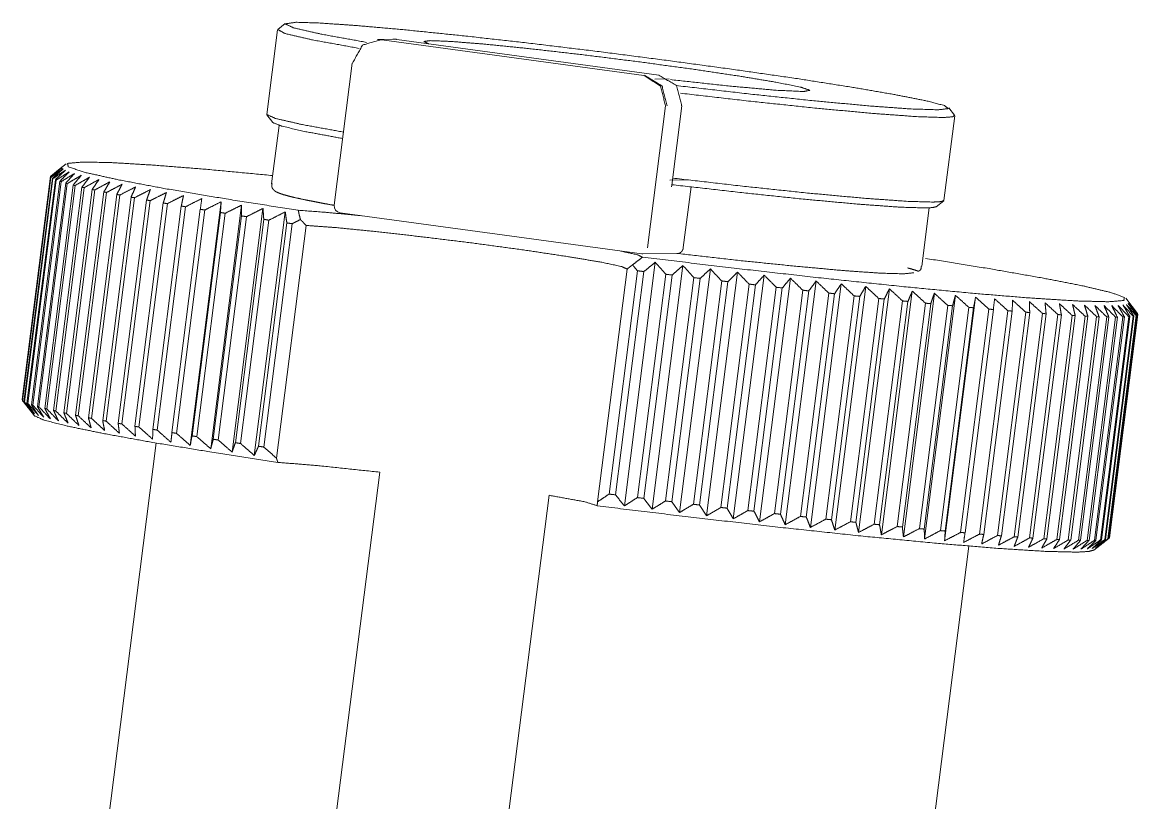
# Paper-space layout 'A3_1' of a CAD drawing. Header units: millimetres. Extents: x 0 to 420, y 0 to 297.
# Drawn here: x 309.21 to 325.55, y 80.5 to 91.94 of the extents above; entities that cross this region are included whole.
import ezdxf

# ---------------------------------------------------------------- set-up
doc = ezdxf.new("R2010")
doc.units = ezdxf.units.MM
doc.layers.add('170', color=7, linetype='Continuous', true_color=0xffffff)

psp = doc.layouts.new('A3_1')

# ---------------------------------------------------------------- linework, layer by layer
at = {"layer": '170', "color": 155, "linetype": 'Continuous', "lineweight": 13}
for p, q in [((312.946, 91.826), (312.789, 90.587)), ((313.062, 91.918), (312.95, 91.832)), ((314.636, 91.69), (314.424, 91.687)), ((318.315, 91.157), (314.474, 91.681)), ((318.534, 91.163), (314.694, 91.687)), ((314.043, 91.339), (313.779, 89.257)), ((318.686, 91.108), (318.474, 91.105)), ((318.631, 90.713), (318.366, 88.631)), ((318.723, 89.55), (318.87, 90.715)), ((322.864, 90.574), (322.778, 90.686)), ((312.791, 90.58), (312.878, 90.468)), ((322.709, 89.328), (322.867, 90.567)), ((312.97, 90.427), (312.861, 89.57)), ((309.854, 89.861), (309.766, 89.793)), ((309.766, 89.793), (309.627, 89.684)), ((309.21, 86.409), (309.625, 89.681)), ((309.627, 89.669), (309.212, 86.397)), ((309.215, 86.393), (309.63, 89.665)), ((309.65, 89.651), (309.234, 86.379)), ((309.243, 86.375), (309.658, 89.646)), ((309.694, 89.63), (309.278, 86.358)), ((309.292, 86.353), (309.707, 89.625)), ((309.759, 89.607), (309.344, 86.335)), ((309.362, 86.329), (309.777, 89.601)), ((309.846, 89.581), (309.431, 86.309)), ((309.454, 86.303), (309.869, 89.574)), ((309.955, 89.552), (309.54, 86.28)), ((309.567, 86.274), (309.982, 89.545)), ((318.694, 89.623), (318.968, 89.627)), ((318.716, 89.525), (318.723, 89.55)), ((319.004, 89.525), (318.891, 88.637)), ((310.084, 89.521), (309.669, 86.25)), ((309.701, 86.242), (310.116, 89.514)), ((310.234, 89.488), (309.819, 86.216)), ((309.856, 86.208), (310.271, 89.48)), ((310.404, 89.452), (309.989, 86.181)), ((310.03, 86.172), (310.445, 89.444)), ((310.593, 89.415), (310.178, 86.143)), ((310.224, 86.134), (310.639, 89.406)), ((310.802, 89.375), (310.387, 86.103)), ((310.437, 86.094), (310.853, 89.366)), ((311.03, 89.333), (310.614, 86.062)), ((310.669, 86.052), (311.084, 89.324)), ((311.275, 89.29), (310.86, 86.018)), ((310.918, 86.008), (311.334, 89.28)), ((311.538, 89.245), (311.122, 85.973)), ((311.185, 85.963), (311.6, 89.234)), ((311.817, 89.198), (311.402, 85.926)), ((312.123, 89.307), (311.67, 85.738)), ((312.422, 89.259), (311.969, 85.69)), ((312.735, 89.21), (312.282, 85.641)), ((322.385, 88.362), (322.494, 89.219)), ((322.594, 89.235), (322.705, 89.322)), ((311.468, 85.915), (311.883, 89.187)), ((312.112, 89.15), (311.697, 85.878)), ((311.766, 85.867), (312.182, 89.139)), ((312.422, 89.1), (312.007, 85.829)), ((312.08, 85.817), (312.495, 89.089)), ((312.746, 89.05), (312.331, 85.778)), ((312.407, 85.766), (312.822, 89.038)), ((313.061, 89.16), (312.608, 85.591)), ((313.865, 89.145), (318.282, 88.543)), ((313.084, 88.998), (312.669, 85.726)), ((312.748, 85.714), (313.163, 88.986)), ((313.365, 88.961), (312.932, 85.552)), ((318.296, 88.543), (318.809, 88.55)), ((318.481, 88.421), (318.028, 84.852)), ((317.635, 84.912), (318.067, 88.321)), ((318.219, 88.297), (317.804, 85.025)), ((317.899, 85.014), (318.314, 88.285)), ((318.634, 88.246), (318.218, 84.974)), ((318.313, 84.963), (318.728, 88.234)), ((318.886, 88.372), (318.433, 84.803)), ((319.288, 88.324), (318.835, 84.755)), ((319.685, 88.277), (319.232, 84.708)), ((320.076, 88.232), (319.623, 84.663)), ((319.045, 88.196), (318.63, 84.925)), ((318.724, 84.913), (319.139, 88.185)), ((319.453, 88.148), (319.038, 84.876)), ((319.13, 84.865), (319.545, 88.137)), ((319.855, 88.101), (319.44, 84.829)), ((319.531, 84.819), (319.947, 88.09)), ((320.252, 88.055), (319.836, 84.784)), ((320.46, 88.188), (320.007, 84.619)), ((320.837, 88.147), (320.384, 84.577)), ((321.205, 88.106), (320.752, 84.537)), ((321.563, 88.068), (321.11, 84.499)), ((319.926, 84.774), (320.341, 88.045)), ((320.64, 88.012), (320.225, 84.74)), ((320.313, 84.73), (320.728, 88.002)), ((321.021, 87.97), (320.606, 84.698)), ((320.692, 84.689), (321.107, 87.96)), ((321.392, 87.929), (320.977, 84.658)), ((321.061, 84.649), (321.476, 87.921)), ((321.753, 87.891), (321.338, 84.62)), ((321.91, 88.032), (321.457, 84.463)), ((322.245, 87.998), (321.792, 84.429)), ((322.568, 87.967), (322.115, 84.398)), ((322.877, 87.937), (322.424, 84.368)), ((323.171, 87.911), (322.718, 84.342)), ((325.543, 87.669), (325.37, 87.893)), ((321.419, 84.611), (321.834, 87.883)), ((322.102, 87.855), (321.687, 84.584)), ((321.765, 84.576), (322.181, 87.848)), ((322.439, 87.822), (322.024, 84.55)), ((322.099, 84.543), (322.514, 87.814)), ((322.763, 87.79), (322.348, 84.519)), ((322.42, 84.512), (322.835, 87.784)), ((323.072, 87.761), (322.657, 84.49)), ((322.726, 84.484), (323.141, 87.755)), ((323.367, 87.735), (322.952, 84.463)), ((323.017, 84.458), (323.432, 87.729)), ((323.645, 87.711), (323.23, 84.439)), ((323.292, 84.434), (323.707, 87.706)), ((323.907, 87.69), (323.492, 84.418)), ((323.55, 84.414), (323.965, 87.685)), ((324.152, 87.671), (323.737, 84.4)), ((323.79, 84.396), (324.205, 87.667)), ((324.378, 87.655), (323.963, 84.384)), ((324.012, 84.38), (324.428, 87.652)), ((324.586, 87.642), (324.171, 84.371)), ((324.216, 84.368), (324.631, 87.64)), ((324.775, 87.632), (324.36, 84.36)), ((324.4, 84.358), (324.816, 87.63)), ((324.944, 87.624), (324.529, 84.353)), ((324.565, 84.352), (324.98, 87.623)), ((325.093, 87.62), (324.678, 84.348)), ((324.709, 84.348), (325.124, 87.619)), ((325.221, 87.618), (324.806, 84.347)), ((324.833, 84.347), (325.248, 87.618)), ((325.329, 87.619), (324.914, 84.348)), ((324.935, 84.348), (325.351, 87.62)), ((325.415, 87.623), (325, 84.352)), ((325.017, 84.353), (325.432, 87.625)), ((325.48, 87.63), (325.065, 84.359)), ((325.077, 84.361), (325.492, 87.632)), ((325.523, 87.64), (325.108, 84.368)), ((325.115, 84.371), (325.53, 87.643)), ((325.544, 87.653), (325.129, 84.381)), ((325.131, 84.384), (325.546, 87.656)), ((325.544, 87.668), (325.543, 87.66)), ((309.213, 86.405), (309.21, 86.409)), ((309.213, 86.396), (309.386, 86.173)), ((311.17, 85.774), (310.438, 80.005)), ((313.689, 79.398), (314.444, 85.346)), ((316.924, 85.008), (316.169, 79.06)), ((322.343, 78.495), (323.075, 84.263)), ((324.902, 84.204), (324.99, 84.273))]:
    psp.add_line(p, q, dxfattribs=at)
for centre, start, end in [((313.878, 89.244), 172.7689, 262.2416), ((318.295, 88.643), 262.2416, 270.8366)]:
    psp.add_arc(centre, 0.1, start, end, dxfattribs=at)
for points, knots in [([(312.95, 91.832), (313.054, 91.773), (313.46, 91.679), (314.142, 91.555)], [0, 0, 0.097105, 0.435974, 1, 1]), ([(313.214, 91.937), (313.058, 91.914), (313.187, 91.854), (313.594, 91.762), (314.253, 91.643)], [0, 0, 0.113553, 0.215985, 0.516447, 1, 1]), ([(322.624, 90.655), (322.775, 90.672), (322.714, 90.717), (322.444, 90.788), (321.975, 90.88), (321.33, 90.991), (320.535, 91.115), (319.626, 91.246), (318.642, 91.38), (317.627, 91.511), (316.625, 91.632), (315.679, 91.738), (314.831, 91.825), (314.118, 91.888), (313.571, 91.926), (313.214, 91.937)], [0, 0, 0.015516, 0.023239, 0.051723, 0.100364, 0.167105, 0.249056, 0.342648, 0.443797, 0.548091, 0.650975, 0.747965, 0.834821, 0.907765, 0.963624, 1, 1]), ([(314.481, 91.684), (314.194, 91.604), (314.046, 91.339)], [0, 0, 0.49453, 1, 1]), ([(314.474, 91.68), (314.443, 91.685), (314.412, 91.687)], [0, 0, 0.499958, 1, 1]), ([(314.636, 91.69), (314.665, 91.689), (314.693, 91.687)], [0, 0, 0.49979, 1, 1]), ([(314.693, 91.687), (314.693, 91.687), (314.694, 91.687)], [0, 0, 0.487486, 1, 1]), ([(315.157, 91.623), (315.092, 91.656), (315.182, 91.668)], [0, 0, 0.442347, 1, 1]), ([(315.182, 91.668), (315.493, 91.656), (316.001, 91.615), (316.664, 91.548), (317.429, 91.46), (318.233, 91.359), (319.012, 91.253), (319.702, 91.15), (320.248, 91.059), (320.605, 90.988), (320.745, 90.941), (320.655, 90.923)], [0, 0, 0.054545, 0.143775, 0.260526, 0.395374, 0.537412, 0.675146, 0.797436, 0.894402, 0.958234, 0.984025, 1, 1]), ([(314.046, 91.339), (314.044, 91.339), (314.043, 91.339)], [0, 0, 0.724357, 1, 1]), ([(318.631, 90.713), (318.558, 91), (318.315, 91.157)], [0, 0, 0.505189, 1, 1]), ([(318.655, 90.711), (318.578, 91.007), (318.321, 91.16)], [0, 0, 0.505413, 1, 1]), ([(318.533, 91.163), (318.79, 91.01), (318.867, 90.714)], [0, 0, 0.494593, 1, 1]), ([(318.534, 91.163), (318.534, 91.163), (318.533, 91.163)], [0, 0, 0.500964, 1, 1]), ([(320.655, 90.923), (320.253, 90.941), (319.575, 91.002), (318.702, 91.097)], [0, 0, 0.205222, 0.552119, 1, 1]), ([(318.79, 91.01), (319.846, 90.888), (320.802, 90.787), (321.61, 90.712), (322.228, 90.667), (322.624, 90.655)], [0, 0, 0.275831, 0.52548, 0.736139, 0.897031, 1, 1]), ([(318.849, 90.898), (319.912, 90.776), (320.874, 90.675), (321.686, 90.6), (322.308, 90.555), (322.707, 90.542)], [0, 0, 0.276119, 0.525682, 0.736134, 0.896899, 1, 1]), ([(318.867, 90.714), (318.87, 90.715), (318.87, 90.715)], [0, 0, 0.725301, 1, 1]), ([(313.915, 90.328), (313.297, 90.441), (312.915, 90.529), (312.789, 90.587)], [0, 0, 0.542043, 0.880358, 1, 1]), ([(322.707, 90.542), (322.836, 90.552), (322.864, 90.574)], [0, 0, 0.781713, 1, 1]), ([(313.903, 90.234), (313.364, 90.334), (313.017, 90.413), (312.878, 90.468)], [0, 0, 0.520603, 0.858215, 1, 1]), ([(310.097, 89.89), (309.872, 89.87), (309.884, 89.818), (310.134, 89.737), (310.614, 89.63), (311.308, 89.499), (312.197, 89.349), (313.251, 89.183)], [0, 0, 0.061005, 0.075299, 0.146111, 0.278649, 0.469245, 0.712164, 1, 1]), ([(312.877, 89.692), (311.929, 89.781), (311.137, 89.844), (310.52, 89.881), (310.097, 89.89)], [0, 0, 0.341349, 0.626625, 0.848131, 1, 1]), ([(309.625, 89.681), (309.708, 89.743), (309.792, 89.805)], [0, 0, 0.500582, 1, 1]), ([(309.792, 89.805), (309.71, 89.737), (309.627, 89.669)], [0, 0, 0.499536, 1, 1]), ([(309.63, 89.665), (309.718, 89.727), (309.806, 89.788)], [0, 0, 0.500449, 1, 1]), ([(309.806, 89.788), (309.728, 89.72), (309.65, 89.651)], [0, 0, 0.499464, 1, 1]), ([(309.658, 89.646), (309.749, 89.708), (309.841, 89.769)], [0, 0, 0.500377, 1, 1]), ([(309.841, 89.769), (309.767, 89.7), (309.694, 89.63)], [0, 0, 0.499315, 1, 1]), ([(309.707, 89.625), (309.802, 89.686), (309.898, 89.747)], [0, 0, 0.500286, 1, 1]), ([(309.898, 89.747), (309.828, 89.677), (309.759, 89.607)], [0, 0, 0.499307, 1, 1]), ([(309.777, 89.601), (309.876, 89.662), (309.975, 89.722)], [0, 0, 0.500215, 1, 1]), ([(309.975, 89.722), (309.911, 89.652), (309.846, 89.581)], [0, 0, 0.499202, 1, 1]), ([(309.869, 89.574), (309.971, 89.635), (310.074, 89.695)], [0, 0, 0.500198, 1, 1]), ([(310.074, 89.695), (310.014, 89.624), (309.955, 89.552)], [0, 0, 0.499055, 1, 1]), ([(309.627, 89.684), (309.626, 89.683), (309.625, 89.681)], [0, 0, 0.513928, 1, 1]), ([(309.627, 89.669), (309.629, 89.667), (309.63, 89.665)], [0, 0, 0.479453, 1, 1]), ([(309.65, 89.651), (309.653, 89.649), (309.658, 89.646)], [0, 0, 0.486341, 1, 1]), ([(309.694, 89.63), (309.7, 89.627), (309.707, 89.625)], [0, 0, 0.489914, 1, 1]), ([(309.759, 89.607), (309.768, 89.604), (309.777, 89.601)], [0, 0, 0.492557, 1, 1]), ([(309.846, 89.581), (309.858, 89.577), (309.869, 89.574)], [0, 0, 0.493906, 1, 1]), ([(309.955, 89.552), (309.968, 89.549), (309.982, 89.545)], [0, 0, 0.495352, 1, 1]), ([(309.982, 89.545), (310.088, 89.606), (310.193, 89.666)], [0, 0, 0.500185, 1, 1]), ([(310.193, 89.666), (310.138, 89.594), (310.084, 89.521)], [0, 0, 0.499034, 1, 1]), ([(310.116, 89.514), (310.224, 89.574), (310.333, 89.634)], [0, 0, 0.500117, 1, 1]), ([(310.333, 89.634), (310.283, 89.561), (310.234, 89.488)], [0, 0, 0.49891, 1, 1]), ([(310.271, 89.48), (310.381, 89.54), (310.492, 89.6)], [0, 0, 0.500127, 1, 1]), ([(310.492, 89.6), (310.448, 89.526), (310.404, 89.452)], [0, 0, 0.498747, 1, 1]), ([(310.445, 89.444), (310.558, 89.504), (310.671, 89.564)], [0, 0, 0.500087, 1, 1]), ([(310.671, 89.564), (310.632, 89.489), (310.593, 89.415)], [0, 0, 0.498691, 1, 1]), ([(310.639, 89.406), (310.754, 89.466), (310.869, 89.525)], [0, 0, 0.500067, 1, 1]), ([(310.869, 89.525), (310.836, 89.45), (310.802, 89.375)], [0, 0, 0.498564, 1, 1]), ([(312.87, 89.576), (312.864, 89.555), (312.862, 89.537), (312.872, 89.507), (312.888, 89.484), (312.905, 89.468), (312.919, 89.458), (312.943, 89.446), (312.968, 89.435), (313.032, 89.413), (313.114, 89.39), (313.222, 89.364), (313.357, 89.335), (313.433, 89.32), (313.515, 89.305)], [0, 0, 0.027627, 0.051914, 0.093555, 0.130819, 0.162031, 0.184415, 0.21985, 0.255819, 0.345787, 0.457479, 0.604337, 0.78773, 0.889226, 1, 1]), ([(322.441, 89.217), (322.056, 89.229), (321.458, 89.272), (320.676, 89.344), (319.749, 89.441), (318.724, 89.558)], [0, 0, 0.103266, 0.263891, 0.474083, 0.723543, 1, 1]), ([(322.55, 89.303), (322.155, 89.315), (321.541, 89.359), (320.738, 89.433), (319.788, 89.533), (318.736, 89.654)], [0, 0, 0.103213, 0.263883, 0.474158, 0.723649, 1, 1]), ([(310.084, 89.521), (310.1, 89.517), (310.116, 89.514)], [0, 0, 0.495664, 1, 1]), ([(310.234, 89.488), (310.252, 89.484), (310.271, 89.48)], [0, 0, 0.496484, 1, 1]), ([(310.853, 89.366), (310.969, 89.426), (311.085, 89.485)], [0, 0, 0.500023, 1, 1]), ([(311.085, 89.485), (311.057, 89.41), (311.03, 89.333)], [0, 0, 0.49853, 1, 1]), ([(311.084, 89.324), (311.202, 89.384), (311.32, 89.443)], [0, 0, 0.500017, 1, 1]), ([(311.32, 89.443), (311.297, 89.367), (311.275, 89.29)], [0, 0, 0.498477, 1, 1]), ([(311.334, 89.28), (311.452, 89.34), (311.571, 89.399)], [0, 0, 0.499987, 1, 1]), ([(311.571, 89.399), (311.554, 89.322), (311.538, 89.245)], [0, 0, 0.498423, 1, 1]), ([(311.6, 89.234), (311.719, 89.295), (311.839, 89.354)], [0, 0, 0.500054, 1, 1]), ([(311.883, 89.187), (312.003, 89.248), (312.123, 89.307)], [0, 0, 0.50001, 1, 1]), ([(312.182, 89.139), (312.302, 89.199), (312.422, 89.259)], [0, 0, 0.50002, 1, 1]), ([(312.422, 89.259), (312.422, 89.18), (312.422, 89.1)], [0, 0, 0.498407, 1, 1]), ([(312.495, 89.089), (312.615, 89.15), (312.735, 89.21)], [0, 0, 0.499937, 1, 1]), ([(312.735, 89.21), (312.741, 89.13), (312.746, 89.05)], [0, 0, 0.498483, 1, 1]), ([(313.515, 89.305), (313.591, 89.289), (313.674, 89.274), (313.77, 89.256)], [0, 0, 0.299414, 0.625281, 1, 1]), ([(322.594, 89.235), (322.545, 89.223), (322.441, 89.217)], [0, 0, 0.327109, 1, 1]), ([(322.709, 89.328), (322.668, 89.31), (322.55, 89.303)], [0, 0, 0.275479, 1, 1]), ([(312.822, 89.038), (312.942, 89.099), (313.061, 89.16)], [0, 0, 0.500053, 1, 1]), ([(313.061, 89.16), (313.072, 89.079), (313.084, 88.998)], [0, 0, 0.498578, 1, 1]), ([(313.163, 88.986), (313.223, 89.017), (313.283, 89.048)], [0, 0, 0.50001, 1, 1]), ([(313.251, 89.183), (313.648, 89.154), (314.173, 89.103)], [0, 0, 0.429766, 1, 1]), ([(313.283, 89.048), (313.266, 89.116), (313.251, 89.183)], [0, 0, 0.500652, 1, 1]), ([(313.365, 88.961), (313.324, 89.005), (313.284, 89.048)], [0, 0, 0.5, 1, 1]), ([(313.365, 88.961), (313.795, 88.93), (314.389, 88.871), (315.093, 88.791), (315.844, 88.698), (316.571, 88.599), (317.208, 88.503), (317.696, 88.421), (317.992, 88.358), (318.067, 88.321)], [0, 0, 0.090643, 0.2163, 0.365484, 0.524547, 0.678909, 0.814444, 0.918745, 0.982333, 1, 1]), ([(317.975, 88.585), (318.219, 88.531), (318.294, 88.496)], [0, 0, 0.753287, 1, 1]), ([(318.282, 88.543), (318.282, 88.543), (318.282, 88.543)], [0, 0, 0.501539, 1, 1]), ([(322.268, 88.268), (322.117, 88.252), (321.767, 88.262), (321.233, 88.3), (320.539, 88.363), (319.714, 88.447), (318.797, 88.551)], [0, 0, 0.043424, 0.143884, 0.297473, 0.497509, 0.735184, 1, 1]), ([(318.891, 88.637), (318.889, 88.626), (318.887, 88.616), (318.883, 88.607), (318.879, 88.597), (318.874, 88.589), (318.868, 88.581), (318.862, 88.574), (318.856, 88.568), (318.849, 88.563), (318.842, 88.559), (318.835, 88.555), (318.827, 88.553), (318.82, 88.551), (318.812, 88.55), (318.809, 88.55)], [0, 0, 0.081451, 0.161451, 0.240614, 0.318048, 0.393137, 0.466298, 0.536859, 0.604951, 0.671123, 0.735184, 0.797111, 0.857885, 0.917572, 0.97598, 1, 1]), ([(318.147, 88.383), (318.107, 88.352), (318.067, 88.321)], [0, 0, 0.500279, 1, 1]), ([(318.294, 88.496), (318.221, 88.44), (318.147, 88.383)], [0, 0, 0.498171, 1, 1]), ([(318.147, 88.384), (318.183, 88.34), (318.219, 88.297)], [0, 0, 0.499846, 1, 1]), ([(318.294, 88.496), (319.634, 88.335), (320.911, 88.191), (322.087, 88.067), (323.126, 87.967), (323.995, 87.896), (324.668, 87.854), (325.124, 87.843)], [0, 0, 0.196591, 0.383912, 0.556217, 0.708226, 0.835287, 0.933524, 1, 1]), ([(318.314, 88.285), (318.397, 88.353), (318.481, 88.421)], [0, 0, 0.500509, 1, 1]), ([(318.481, 88.421), (318.557, 88.334), (318.634, 88.246)], [0, 0, 0.499759, 1, 1]), ([(325.124, 87.843), (325.343, 87.862), (325.351, 87.907), (325.15, 87.979), (324.745, 88.075), (324.146, 88.192), (323.37, 88.328), (322.439, 88.478)], [0, 0, 0.067688, 0.082088, 0.148017, 0.27668, 0.465134, 0.708416, 1, 1]), ([(318.728, 88.234), (318.807, 88.304), (318.886, 88.372)], [0, 0, 0.500568, 1, 1]), ([(318.886, 88.372), (318.966, 88.284), (319.045, 88.196)], [0, 0, 0.499771, 1, 1]), ([(319.139, 88.185), (319.213, 88.255), (319.288, 88.324)], [0, 0, 0.500746, 1, 1]), ([(319.288, 88.324), (319.37, 88.236), (319.453, 88.148)], [0, 0, 0.499796, 1, 1]), ([(319.545, 88.137), (319.615, 88.207), (319.684, 88.277)], [0, 0, 0.500857, 1, 1]), ([(319.684, 88.277), (319.77, 88.189), (319.855, 88.101)], [0, 0, 0.499831, 1, 1]), ([(319.947, 88.09), (320.011, 88.161), (320.076, 88.232)], [0, 0, 0.500937, 1, 1]), ([(320.076, 88.232), (320.164, 88.144), (320.252, 88.055)], [0, 0, 0.499909, 1, 1]), ([(322.337, 88.289), (322.273, 88.311), (322.177, 88.338)], [0, 0, 0.405201, 1, 1]), ([(322.336, 88.289), (322.37, 88.313), (322.378, 88.364)], [0, 0, 0.442069, 1, 1]), ([(320.341, 88.045), (320.401, 88.117), (320.46, 88.188)], [0, 0, 0.501096, 1, 1]), ([(320.46, 88.188), (320.551, 88.1), (320.64, 88.012)], [0, 0, 0.49991, 1, 1]), ([(320.728, 88.002), (320.783, 88.074), (320.837, 88.147)], [0, 0, 0.501131, 1, 1]), ([(320.837, 88.147), (320.929, 88.058), (321.021, 87.97)], [0, 0, 0.49988, 1, 1]), ([(321.107, 87.96), (321.156, 88.034), (321.205, 88.106)], [0, 0, 0.501285, 1, 1]), ([(321.205, 88.106), (321.299, 88.018), (321.392, 87.929)], [0, 0, 0.499935, 1, 1]), ([(321.476, 87.921), (321.519, 87.995), (321.563, 88.068)], [0, 0, 0.501363, 1, 1]), ([(321.563, 88.068), (321.658, 87.98), (321.753, 87.891)], [0, 0, 0.499973, 1, 1]), ([(321.834, 87.883), (321.872, 87.958), (321.91, 88.032)], [0, 0, 0.501541, 1, 1]), ([(321.91, 88.032), (322.006, 87.944), (322.102, 87.855)], [0, 0, 0.499981, 1, 1]), ([(322.181, 87.848), (322.213, 87.923), (322.245, 87.998)], [0, 0, 0.501622, 1, 1]), ([(322.245, 87.998), (322.342, 87.91), (322.439, 87.822)], [0, 0, 0.500015, 1, 1]), ([(322.514, 87.814), (322.541, 87.891), (322.568, 87.967)], [0, 0, 0.501684, 1, 1]), ([(322.568, 87.967), (322.665, 87.879), (322.763, 87.79)], [0, 0, 0.49999, 1, 1]), ([(322.835, 87.784), (322.856, 87.861), (322.877, 87.937)], [0, 0, 0.5018, 1, 1]), ([(322.877, 87.937), (322.975, 87.85), (323.072, 87.761)], [0, 0, 0.500009, 1, 1]), ([(323.171, 87.911), (323.269, 87.823), (323.367, 87.735)], [0, 0, 0.499978, 1, 1]), ([(323.45, 87.886), (323.548, 87.799), (323.645, 87.711)], [0, 0, 0.500023, 1, 1]), ([(323.714, 87.864), (323.811, 87.777), (323.907, 87.69)], [0, 0, 0.500005, 1, 1]), ([(323.96, 87.845), (324.056, 87.758), (324.152, 87.671)], [0, 0, 0.499974, 1, 1]), ([(323.965, 87.685), (323.962, 87.765), (323.96, 87.845)], [0, 0, 0.501736, 1, 1]), ([(324.189, 87.828), (324.284, 87.742), (324.378, 87.655)], [0, 0, 0.499953, 1, 1]), ([(324.205, 87.667), (324.197, 87.748), (324.189, 87.828)], [0, 0, 0.501676, 1, 1]), ([(324.4, 87.815), (324.493, 87.729), (324.586, 87.642)], [0, 0, 0.499945, 1, 1]), ([(324.428, 87.652), (324.414, 87.734), (324.4, 87.815)], [0, 0, 0.501596, 1, 1]), ([(324.592, 87.803), (324.684, 87.718), (324.775, 87.632)], [0, 0, 0.499966, 1, 1]), ([(324.631, 87.64), (324.612, 87.722), (324.592, 87.803)], [0, 0, 0.501471, 1, 1]), ([(324.766, 87.795), (324.855, 87.71), (324.944, 87.624)], [0, 0, 0.499865, 1, 1]), ([(324.816, 87.63), (324.791, 87.713), (324.766, 87.795)], [0, 0, 0.501393, 1, 1]), ([(324.919, 87.79), (325.006, 87.705), (325.093, 87.62)], [0, 0, 0.49985, 1, 1]), ([(324.98, 87.623), (324.95, 87.707), (324.919, 87.79)], [0, 0, 0.501259, 1, 1]), ([(325.053, 87.787), (325.137, 87.703), (325.221, 87.618)], [0, 0, 0.499831, 1, 1]), ([(325.124, 87.619), (325.089, 87.703), (325.053, 87.787)], [0, 0, 0.501164, 1, 1]), ([(325.166, 87.787), (325.248, 87.703), (325.329, 87.619)], [0, 0, 0.499779, 1, 1]), ([(325.248, 87.618), (325.207, 87.703), (325.166, 87.787)], [0, 0, 0.501, 1, 1]), ([(325.258, 87.79), (325.337, 87.707), (325.415, 87.623)], [0, 0, 0.499753, 1, 1]), ([(325.351, 87.62), (325.305, 87.705), (325.258, 87.79)], [0, 0, 0.500914, 1, 1]), ([(325.33, 87.796), (325.405, 87.713), (325.48, 87.63)], [0, 0, 0.499741, 1, 1]), ([(325.432, 87.625), (325.381, 87.71), (325.33, 87.796)], [0, 0, 0.500831, 1, 1]), ([(325.38, 87.804), (325.452, 87.722), (325.523, 87.64)], [0, 0, 0.499657, 1, 1]), ([(325.492, 87.632), (325.436, 87.718), (325.38, 87.804)], [0, 0, 0.500709, 1, 1]), ([(325.409, 87.815), (325.477, 87.734), (325.544, 87.653)], [0, 0, 0.499617, 1, 1]), ([(325.53, 87.643), (325.47, 87.729), (325.409, 87.815)], [0, 0, 0.500644, 1, 1]), ([(325.417, 87.829), (325.48, 87.749), (325.544, 87.668)], [0, 0, 0.499538, 1, 1]), ([(325.546, 87.656), (325.482, 87.743), (325.417, 87.829)], [0, 0, 0.500538, 1, 1]), ([(324.586, 87.642), (324.609, 87.641), (324.631, 87.64)], [0, 0, 0.502777, 1, 1]), ([(324.775, 87.632), (324.795, 87.631), (324.816, 87.63)], [0, 0, 0.503082, 1, 1]), ([(324.944, 87.624), (324.962, 87.624), (324.98, 87.623)], [0, 0, 0.503473, 1, 1]), ([(325.093, 87.62), (325.109, 87.62), (325.124, 87.619)], [0, 0, 0.503982, 1, 1]), ([(325.221, 87.618), (325.235, 87.618), (325.248, 87.618)], [0, 0, 0.504687, 1, 1]), ([(325.329, 87.619), (325.34, 87.62), (325.351, 87.62)], [0, 0, 0.505708, 1, 1]), ([(325.415, 87.623), (325.424, 87.624), (325.432, 87.625)], [0, 0, 0.507887, 1, 1]), ([(325.48, 87.63), (325.486, 87.631), (325.492, 87.632)], [0, 0, 0.509948, 1, 1]), ([(325.523, 87.64), (325.526, 87.641), (325.53, 87.643)], [0, 0, 0.516168, 1, 1]), ([(325.544, 87.653), (325.545, 87.654), (325.546, 87.656)], [0, 0, 0.515049, 1, 1]), ([(309.215, 86.393), (309.214, 86.395), (309.212, 86.397)], [0, 0, 0.520915, 1, 1]), ([(309.353, 86.219), (309.284, 86.306), (309.215, 86.393)], [0, 0, 0.499571, 1, 1]), ([(309.234, 86.379), (309.294, 86.299), (309.353, 86.219)], [0, 0, 0.500556, 1, 1]), ([(309.243, 86.375), (309.238, 86.377), (309.234, 86.379)], [0, 0, 0.51339, 1, 1]), ([(309.388, 86.2), (309.315, 86.287), (309.243, 86.375)], [0, 0, 0.499625, 1, 1]), ([(309.278, 86.358), (309.333, 86.279), (309.388, 86.2)], [0, 0, 0.500618, 1, 1]), ([(309.292, 86.353), (309.285, 86.356), (309.278, 86.358)], [0, 0, 0.510712, 1, 1]), ([(309.445, 86.178), (309.368, 86.265), (309.292, 86.353)], [0, 0, 0.499686, 1, 1]), ([(309.344, 86.335), (309.394, 86.256), (309.445, 86.178)], [0, 0, 0.500759, 1, 1]), ([(309.362, 86.329), (309.353, 86.332), (309.344, 86.335)], [0, 0, 0.507525, 1, 1]), ([(309.523, 86.153), (309.442, 86.241), (309.362, 86.329)], [0, 0, 0.499721, 1, 1]), ([(309.431, 86.309), (309.477, 86.231), (309.523, 86.153)], [0, 0, 0.50085, 1, 1]), ([(309.454, 86.303), (309.443, 86.306), (309.431, 86.309)], [0, 0, 0.506036, 1, 1]), ([(309.621, 86.126), (309.537, 86.214), (309.454, 86.303)], [0, 0, 0.499788, 1, 1]), ([(309.54, 86.28), (309.58, 86.203), (309.621, 86.126)], [0, 0, 0.500965, 1, 1]), ([(309.567, 86.274), (309.553, 86.277), (309.54, 86.28)], [0, 0, 0.504713, 1, 1]), ([(309.74, 86.096), (309.654, 86.185), (309.567, 86.274)], [0, 0, 0.499822, 1, 1]), ([(312.952, 85.49), (311.957, 85.644), (311.096, 85.786), (310.393, 85.914), (309.865, 86.022), (309.527, 86.109), (309.386, 86.173)], [0, 0, 0.277017, 0.516896, 0.71343, 0.861581, 0.957668, 1, 1]), ([(309.669, 86.25), (309.704, 86.173), (309.74, 86.096)], [0, 0, 0.501099, 1, 1]), ([(309.701, 86.242), (309.685, 86.246), (309.669, 86.25)], [0, 0, 0.504336, 1, 1]), ([(309.88, 86.065), (309.79, 86.153), (309.701, 86.242)], [0, 0, 0.499837, 1, 1]), ([(309.819, 86.216), (309.849, 86.14), (309.88, 86.065)], [0, 0, 0.501224, 1, 1]), ([(309.856, 86.208), (309.837, 86.212), (309.819, 86.216)], [0, 0, 0.503559, 1, 1]), ([(310.039, 86.031), (309.947, 86.119), (309.856, 86.208)], [0, 0, 0.499879, 1, 1]), ([(309.989, 86.181), (310.014, 86.105), (310.039, 86.031)], [0, 0, 0.501363, 1, 1]), ([(310.218, 85.995), (310.124, 86.083), (310.03, 86.172)], [0, 0, 0.499924, 1, 1]), ([(310.178, 86.143), (310.198, 86.069), (310.218, 85.995)], [0, 0, 0.5015, 1, 1]), ([(310.224, 86.134), (310.201, 86.139), (310.178, 86.143)], [0, 0, 0.502633, 1, 1]), ([(310.416, 85.956), (310.32, 86.045), (310.224, 86.134)], [0, 0, 0.499967, 1, 1]), ([(310.387, 86.103), (310.401, 86.03), (310.416, 85.956)], [0, 0, 0.501563, 1, 1]), ([(310.632, 85.916), (310.535, 86.005), (310.437, 86.094)], [0, 0, 0.499928, 1, 1]), ([(310.614, 86.062), (310.623, 85.989), (310.632, 85.916)], [0, 0, 0.501678, 1, 1]), ([(310.669, 86.052), (310.642, 86.057), (310.614, 86.062)], [0, 0, 0.502225, 1, 1]), ([(310.867, 85.874), (310.768, 85.963), (310.669, 86.052)], [0, 0, 0.499937, 1, 1]), ([(310.86, 86.018), (310.863, 85.946), (310.867, 85.874)], [0, 0, 0.501768, 1, 1]), ([(311.118, 85.83), (311.018, 85.919), (310.918, 86.008)], [0, 0, 0.499974, 1, 1]), ([(311.386, 85.785), (311.285, 85.874), (311.185, 85.963)], [0, 0, 0.500031, 1, 1]), ([(311.67, 85.738), (311.569, 85.827), (311.468, 85.915)], [0, 0, 0.499984, 1, 1]), ([(311.969, 85.69), (311.867, 85.778), (311.766, 85.867)], [0, 0, 0.500009, 1, 1]), ([(312.007, 85.829), (311.988, 85.759), (311.969, 85.69)], [0, 0, 0.501826, 1, 1]), ([(312.282, 85.641), (312.181, 85.729), (312.08, 85.817)], [0, 0, 0.500009, 1, 1]), ([(312.331, 85.778), (312.306, 85.709), (312.282, 85.641)], [0, 0, 0.501768, 1, 1]), ([(312.608, 85.591), (312.508, 85.678), (312.407, 85.766)], [0, 0, 0.500008, 1, 1]), ([(312.669, 85.726), (312.638, 85.658), (312.608, 85.591)], [0, 0, 0.501667, 1, 1]), ([(312.933, 85.552), (312.84, 85.633), (312.748, 85.714)], [0, 0, 0.500015, 1, 1]), ([(312.952, 85.49), (312.942, 85.521), (312.932, 85.552)], [0, 0, 0.501234, 1, 1]), ([(314.444, 85.346), (313.573, 85.439), (312.952, 85.49)], [0, 0, 0.584121, 1, 1]), ([(317.63, 84.855), (317.449, 84.912), (316.924, 85.008)], [0, 0, 0.262612, 1, 1]), ([(317.804, 85.025), (317.719, 84.968), (317.634, 84.912)], [0, 0, 0.500262, 1, 1]), ([(318.028, 84.852), (317.963, 84.933), (317.899, 85.014)], [0, 0, 0.499466, 1, 1]), ([(318.218, 84.974), (318.123, 84.913), (318.028, 84.852)], [0, 0, 0.500276, 1, 1]), ([(318.433, 84.803), (318.373, 84.883), (318.313, 84.963)], [0, 0, 0.49937, 1, 1]), ([(317.635, 84.912), (317.632, 84.882), (317.63, 84.853)], [0, 0, 0.499934, 1, 1]), ([(324.659, 84.175), (324.191, 84.186), (323.497, 84.23), (322.6, 84.305), (321.528, 84.408), (320.316, 84.537), (319.003, 84.687), (317.63, 84.853)], [0, 0, 0.066278, 0.164666, 0.292093, 0.444508, 0.61705, 0.804209, 1, 1]), ([(318.63, 84.925), (318.532, 84.863), (318.433, 84.803)], [0, 0, 0.500216, 1, 1]), ([(318.835, 84.755), (318.779, 84.834), (318.724, 84.913)], [0, 0, 0.499255, 1, 1]), ([(319.038, 84.876), (318.936, 84.815), (318.835, 84.755)], [0, 0, 0.50023, 1, 1]), ([(319.232, 84.708), (319.181, 84.786), (319.13, 84.865)], [0, 0, 0.499112, 1, 1]), ([(319.44, 84.829), (319.336, 84.768), (319.232, 84.708)], [0, 0, 0.500168, 1, 1]), ([(319.623, 84.663), (319.577, 84.74), (319.531, 84.819)], [0, 0, 0.498966, 1, 1]), ([(319.836, 84.784), (319.73, 84.723), (319.623, 84.663)], [0, 0, 0.500078, 1, 1]), ([(320.007, 84.619), (319.967, 84.696), (319.926, 84.774)], [0, 0, 0.498917, 1, 1]), ([(320.225, 84.74), (320.117, 84.679), (320.007, 84.619)], [0, 0, 0.500039, 1, 1]), ([(320.384, 84.577), (320.349, 84.654), (320.313, 84.73)], [0, 0, 0.498724, 1, 1]), ([(320.606, 84.698), (320.495, 84.637), (320.384, 84.577)], [0, 0, 0.500028, 1, 1]), ([(320.752, 84.537), (320.722, 84.613), (320.692, 84.689)], [0, 0, 0.498605, 1, 1]), ([(320.977, 84.658), (320.865, 84.597), (320.752, 84.537)], [0, 0, 0.500092, 1, 1]), ([(321.11, 84.499), (321.085, 84.574), (321.061, 84.649)], [0, 0, 0.498443, 1, 1]), ([(321.338, 84.62), (321.224, 84.559), (321.11, 84.499)], [0, 0, 0.500045, 1, 1]), ([(321.457, 84.463), (321.438, 84.537), (321.419, 84.611)], [0, 0, 0.498302, 1, 1]), ([(321.687, 84.584), (321.572, 84.523), (321.457, 84.463)], [0, 0, 0.50004, 1, 1]), ([(321.792, 84.429), (321.779, 84.502), (321.765, 84.576)], [0, 0, 0.498142, 1, 1]), ([(322.024, 84.55), (321.908, 84.49), (321.792, 84.429)], [0, 0, 0.499998, 1, 1]), ([(322.115, 84.398), (322.107, 84.47), (322.099, 84.543)], [0, 0, 0.498036, 1, 1]), ([(322.348, 84.519), (322.231, 84.458), (322.115, 84.398)], [0, 0, 0.499966, 1, 1]), ([(322.424, 84.368), (322.422, 84.44), (322.42, 84.512)], [0, 0, 0.497943, 1, 1]), ([(322.657, 84.49), (322.541, 84.429), (322.424, 84.368)], [0, 0, 0.500001, 1, 1]), ([(322.952, 84.463), (322.835, 84.402), (322.718, 84.342)], [0, 0, 0.499964, 1, 1]), ([(323.23, 84.439), (323.114, 84.378), (322.997, 84.317)], [0, 0, 0.500007, 1, 1]), ([(323.261, 84.295), (323.276, 84.365), (323.292, 84.434)], [0, 0, 0.497915, 1, 1]), ([(323.492, 84.418), (323.376, 84.356), (323.261, 84.295)], [0, 0, 0.500007, 1, 1]), ([(323.507, 84.276), (323.528, 84.345), (323.55, 84.414)], [0, 0, 0.497969, 1, 1]), ([(323.737, 84.4), (323.622, 84.338), (323.507, 84.276)], [0, 0, 0.500049, 1, 1]), ([(323.736, 84.259), (323.763, 84.327), (323.79, 84.396)], [0, 0, 0.498081, 1, 1]), ([(323.963, 84.384), (323.85, 84.321), (323.736, 84.259)], [0, 0, 0.500058, 1, 1]), ([(323.947, 84.246), (323.98, 84.313), (324.012, 84.38)], [0, 0, 0.498184, 1, 1]), ([(324.171, 84.371), (324.059, 84.308), (323.947, 84.246)], [0, 0, 0.500028, 1, 1]), ([(324.14, 84.234), (324.178, 84.301), (324.216, 84.368)], [0, 0, 0.498315, 1, 1]), ([(324.36, 84.36), (324.25, 84.297), (324.14, 84.234)], [0, 0, 0.500076, 1, 1]), ([(324.313, 84.226), (324.357, 84.292), (324.4, 84.358)], [0, 0, 0.498492, 1, 1]), ([(324.529, 84.353), (324.421, 84.289), (324.313, 84.226)], [0, 0, 0.500049, 1, 1]), ([(324.4, 84.358), (324.38, 84.359), (324.36, 84.36)], [0, 0, 0.496921, 1, 1]), ([(324.466, 84.221), (324.516, 84.286), (324.565, 84.352)], [0, 0, 0.498652, 1, 1]), ([(324.678, 84.348), (324.572, 84.284), (324.466, 84.221)], [0, 0, 0.500179, 1, 1]), ([(324.565, 84.352), (324.547, 84.352), (324.529, 84.353)], [0, 0, 0.496527, 1, 1]), ([(324.6, 84.218), (324.655, 84.282), (324.709, 84.348)], [0, 0, 0.49877, 1, 1]), ([(324.806, 84.347), (324.703, 84.282), (324.6, 84.218)], [0, 0, 0.500188, 1, 1]), ([(324.709, 84.348), (324.694, 84.348), (324.678, 84.348)], [0, 0, 0.496016, 1, 1]), ([(324.914, 84.348), (324.814, 84.283), (324.713, 84.218)], [0, 0, 0.500217, 1, 1]), ([(324.713, 84.218), (324.773, 84.282), (324.833, 84.347)], [0, 0, 0.498948, 1, 1]), ([(325, 84.352), (324.903, 84.286), (324.806, 84.221)], [0, 0, 0.500275, 1, 1]), ([(324.806, 84.221), (324.871, 84.284), (324.935, 84.348)], [0, 0, 0.499049, 1, 1]), ([(324.833, 84.347), (324.82, 84.347), (324.806, 84.347)], [0, 0, 0.495313, 1, 1]), ([(325.065, 84.359), (324.971, 84.292), (324.877, 84.227)], [0, 0, 0.500306, 1, 1]), ([(324.877, 84.227), (324.947, 84.29), (325.017, 84.353)], [0, 0, 0.499171, 1, 1]), ([(324.935, 84.348), (324.925, 84.348), (324.914, 84.348)], [0, 0, 0.493344, 1, 1]), ([(325.108, 84.368), (325.018, 84.301), (324.927, 84.235)], [0, 0, 0.500341, 1, 1]), ([(324.927, 84.235), (325.002, 84.298), (325.077, 84.361)], [0, 0, 0.499243, 1, 1]), ([(325.129, 84.381), (325.043, 84.313), (324.956, 84.246)], [0, 0, 0.500426, 1, 1]), ([(324.956, 84.246), (325.036, 84.308), (325.115, 84.371)], [0, 0, 0.499363, 1, 1]), ([(325.017, 84.353), (325.008, 84.352), (325, 84.352)], [0, 0, 0.492114, 1, 1]), ([(325.077, 84.361), (325.071, 84.36), (325.065, 84.359)], [0, 0, 0.488346, 1, 1]), ([(325.115, 84.371), (325.111, 84.37), (325.108, 84.368)], [0, 0, 0.483714, 1, 1]), ([(325.131, 84.384), (325.13, 84.383), (325.129, 84.381)], [0, 0, 0.486154, 1, 1]), ([(324.902, 84.204), (324.824, 84.184), (324.659, 84.175)], [0, 0, 0.327217, 1, 1])]:
    psp.add_open_spline(points, degree=1, knots=knots, dxfattribs=at)
for points in [[(310.404, 89.452), (310.445, 89.444)], [(310.593, 89.415), (310.639, 89.406)], [(310.802, 89.375), (310.853, 89.366)], [(311.03, 89.333), (311.084, 89.324)], [(311.275, 89.29), (311.334, 89.28)], [(311.538, 89.245), (311.6, 89.234)], [(311.839, 89.354), (311.817, 89.198)], [(311.817, 89.198), (311.883, 89.187)], [(312.123, 89.307), (312.112, 89.15)], [(312.112, 89.15), (312.182, 89.139)], [(312.422, 89.1), (312.495, 89.089)], [(312.746, 89.05), (312.822, 89.038)], [(313.084, 88.998), (313.163, 88.986)], [(318.219, 88.297), (318.314, 88.285)], [(318.634, 88.246), (318.728, 88.234)], [(319.045, 88.196), (319.139, 88.185)], [(319.453, 88.148), (319.545, 88.137)], [(319.855, 88.101), (319.947, 88.09)], [(320.252, 88.055), (320.341, 88.045)], [(320.64, 88.012), (320.728, 88.002)], [(321.021, 87.97), (321.107, 87.96)], [(321.392, 87.929), (321.476, 87.921)], [(321.753, 87.891), (321.834, 87.883)], [(323.141, 87.755), (323.171, 87.911)], [(322.102, 87.855), (322.181, 87.848)], [(322.439, 87.822), (322.514, 87.814)], [(322.763, 87.79), (322.835, 87.784)], [(323.072, 87.761), (323.141, 87.755)], [(323.367, 87.735), (323.432, 87.729)], [(323.432, 87.729), (323.45, 87.886)], [(323.707, 87.706), (323.714, 87.864)], [(323.645, 87.711), (323.707, 87.706)], [(323.907, 87.69), (323.965, 87.685)], [(324.152, 87.671), (324.205, 87.667)], [(324.378, 87.655), (324.428, 87.652)], [(310.03, 86.172), (309.989, 86.181)], [(310.437, 86.094), (310.387, 86.103)], [(310.918, 86.008), (310.86, 86.018)], [(311.122, 85.973), (311.118, 85.83)], [(311.185, 85.963), (311.122, 85.973)], [(311.402, 85.926), (311.386, 85.785)], [(311.468, 85.915), (311.402, 85.926)], [(311.697, 85.878), (311.67, 85.738)], [(311.766, 85.867), (311.697, 85.878)], [(312.08, 85.817), (312.007, 85.829)], [(312.407, 85.766), (312.331, 85.778)], [(312.748, 85.714), (312.669, 85.726)], [(317.899, 85.014), (317.804, 85.025)], [(318.313, 84.963), (318.218, 84.974)], [(318.724, 84.913), (318.63, 84.925)], [(319.13, 84.865), (319.038, 84.876)], [(319.531, 84.819), (319.44, 84.829)], [(319.926, 84.774), (319.836, 84.784)], [(320.313, 84.73), (320.225, 84.74)], [(320.692, 84.689), (320.606, 84.698)], [(321.061, 84.649), (320.977, 84.658)], [(321.419, 84.611), (321.338, 84.62)], [(321.765, 84.576), (321.687, 84.584)], [(322.099, 84.543), (322.024, 84.55)], [(322.42, 84.512), (322.348, 84.519)], [(322.726, 84.484), (322.657, 84.49)], [(322.718, 84.342), (322.726, 84.484)], [(323.017, 84.458), (322.952, 84.463)], [(322.997, 84.317), (323.017, 84.458)], [(323.292, 84.434), (323.23, 84.439)], [(323.55, 84.414), (323.492, 84.418)], [(323.79, 84.396), (323.737, 84.4)], [(324.012, 84.38), (323.963, 84.384)], [(324.216, 84.368), (324.171, 84.371)]]:
    psp.add_open_spline(points, degree=1, dxfattribs=at)

doc.saveas('drawing.dxf')
